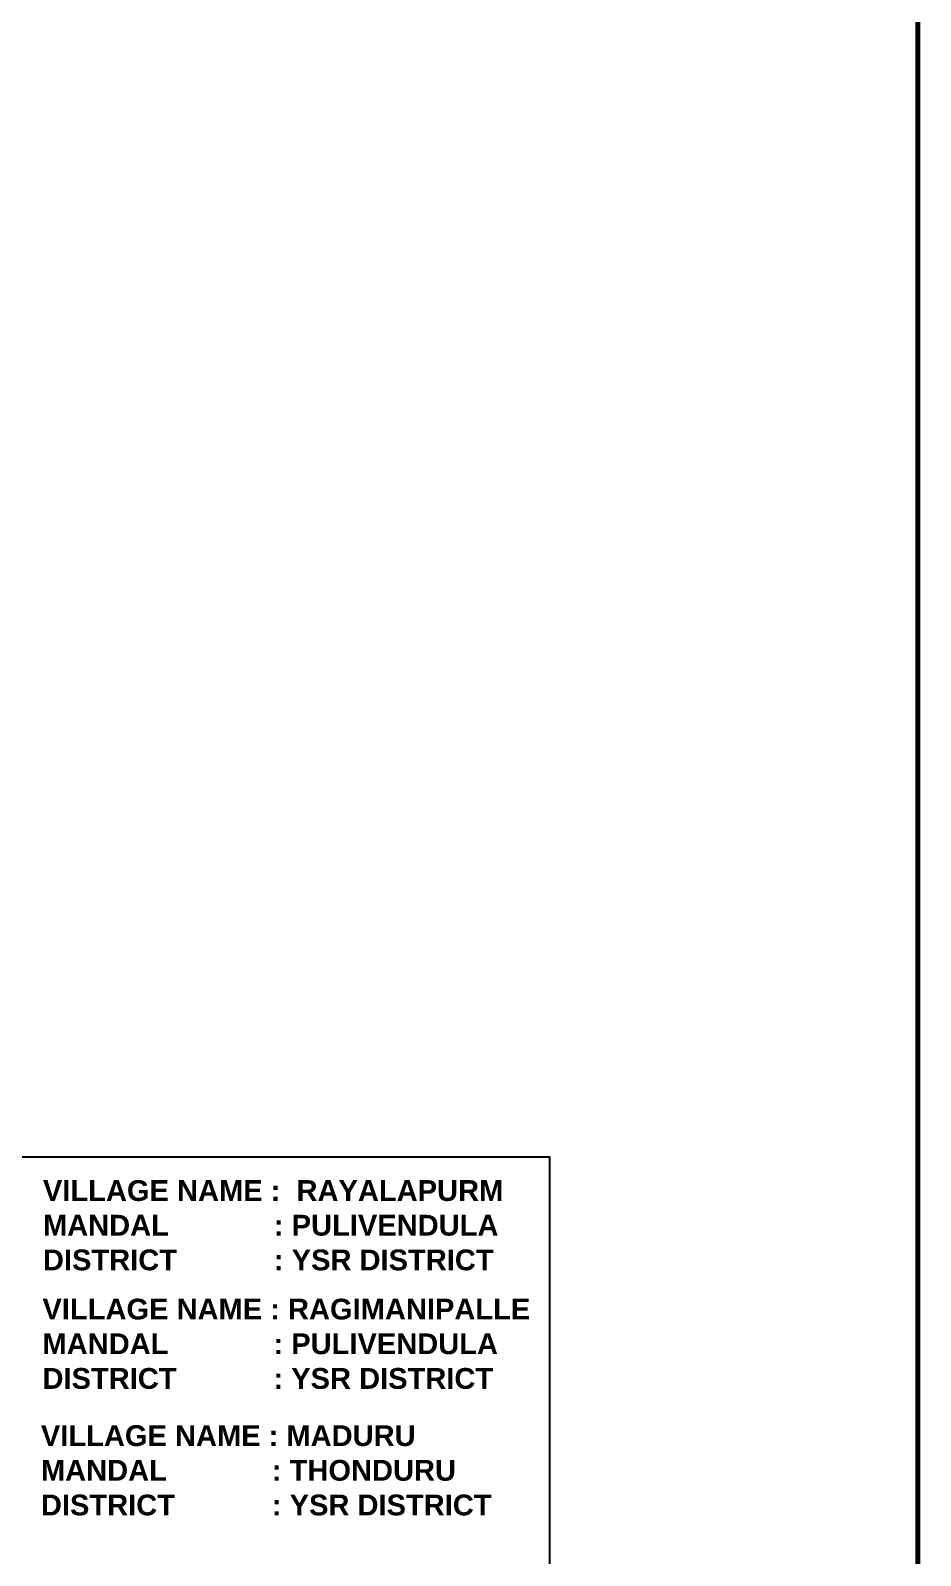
# Model space of a CAD drawing. Header units: inches. Extents: x 198958 to 218693, y 1596361 to 1611769.
# Drawn here: x 206485 to 208239, y 1601544 to 1604551 of the extents above; entities that cross this region are included whole.
import ezdxf

# ---------------------------------------------------------------- set-up
doc = ezdxf.new("R2010")
doc.units = ezdxf.units.IN
doc.header["$LTSCALE"] = 15
doc.header["$MEASUREMENT"] = 0
for name, color, linetype in [('PLOTS NO', 7, 'Continuous'), ('TEXT', 1, 'Continuous'), ('text2', 7, 'Continuous')]:
    doc.layers.add(name, color=color, linetype=linetype)
doc.styles.get("Standard").update_dxf_attribs({"font": 'arial.ttf'})

msp = doc.modelspace()

# ---------------------------------------------------------------- linework, layer by layer
at = {"layer": 'text2', "color": 5, "const_width": 10}
msp.add_lwpolyline([(199249, 1611176.2), (208233.7, 1611176.2), (208233.7, 1598880.5), (199249, 1598880.5)], close=True, dxfattribs=at)
at = {"layer": 'text2'}
msp.add_lwpolyline([(206418.2, 1602330), (207507.6, 1602330), (207507.6, 1600591.8), (206418.2, 1600591.8)], close=True, dxfattribs=at)

# ---------------------------------------------------------------- texts
at = {"layer": 'PLOTS NO', "color": 1, "insert": (207729.8, 1602769.8), "char_height": 0.056, "attachment_point": 1}
msp.add_mtext_dynamic_manual_height_columns('TC-1', width=320.576, gutter_width=1, heights=[0], dxfattribs=at)
at = {"layer": 'PLOTS NO', "color": 1, "insert": (207746.8, 1602766), "char_height": 0.056, "width": 3.84, "attachment_point": 1}
msp.add_mtext(' TC-1', dxfattribs=at)
at = {"layer": 'TEXT', "char_height": 41.015, "attachment_point": 1}
for s, insert, width in [('\\pxql;{\\fArial|b1|i0|c0|p34;\\C1;VILLAGE NAME :\\C5;  RAYALAPURM \\P\\C1;MANDAL             : \\C5;PULIVENDULA \\P\\C1;DISTRICT            : \\C5;YSR DISTRICT}', (206509.5, 1602284.3), 977.112), ('\\pxql;{\\fArial|b1|i0|c0|p34;\\C1;VILLAGE NAME :\\C5; RAGIMANIPALLE\\P\\C1;MANDAL             : \\C5;PULIVENDULA \\P\\C1;DISTRICT            : \\C5;YSR DISTRICT}', (206508.6, 1602050.6), 1003.432), ('\\pxql;{\\fArial|b1|i0|c0|p34;\\C1;VILLAGE NAME :\\C5; MADURU\\P\\C1;MANDAL             : \\C5;THONDURU \\P\\C1;DISTRICT            : \\C5;YSR DISTRICT}', (206505.5, 1601801.1), 1072.762)]:
    msp.add_mtext(s, dxfattribs=dict(at, insert=insert, width=width))

doc.saveas('drawing.dxf')
